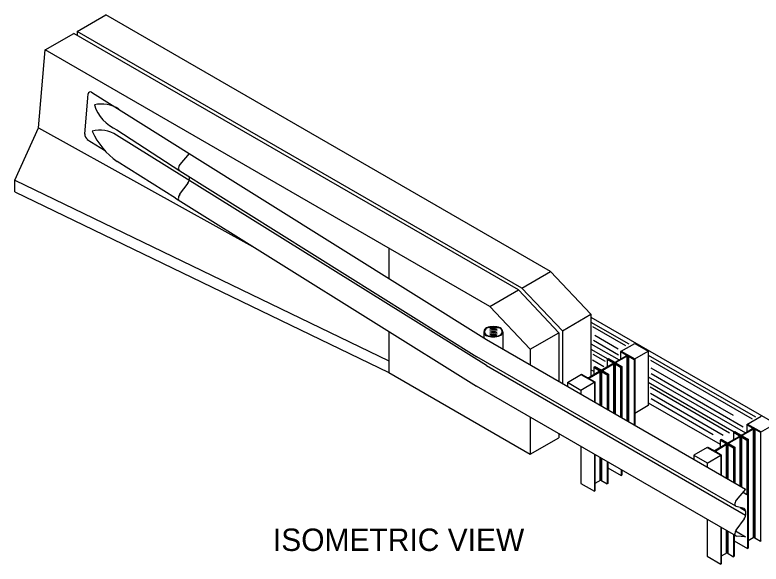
# Model space of a CAD drawing. Extents: x 998.1 to 1038.2, y 998.6 to 1023.3.
# Drawn here: x 1014.55 to 1022.54, y 1007.24 to 1013.12 of the extents above; entities that cross this region are included whole.
import ezdxf

# ---------------------------------------------------------------- set-up
doc = ezdxf.new("R2010")
doc.units = 0
doc.layers.add('Level 1', color=7, linetype='Continuous')

msp = doc.modelspace()

# ---------------------------------------------------------------- linework, layer by layer
at = {"layer": 'Level 1'}
for p, q in [((1015.2166, 1012.9466), (1015.5233, 1013.1237)), ((1020.2865, 1010.3737), (1015.5233, 1013.1237)), ((1014.8738, 1012.7487), (1015.1804, 1012.9258)), ((1019.9437, 1010.1758), (1015.1804, 1012.9258)), ((1019.9798, 1010.1966), (1015.2166, 1012.9466)), ((1015.2166, 1012.9466), (1015.2166, 1012.9048)), ((1014.8016, 1011.9153), (1014.8738, 1012.7487)), ((1019.6369, 1009.9987), (1014.8738, 1012.7487)), ((1015.331, 1012.2363), (1015.3345, 1012.2767)), ((1015.3707, 1012.2947), (1015.4098, 1012.2703)), ((1015.4098, 1012.2703), (1016.416, 1011.6398)), ((1015.2973, 1011.8464), (1015.331, 1012.2363)), ((1014.549, 1011.3528), (1014.8016, 1011.9153)), ((1014.8016, 1011.9153), (1017.0953, 1010.6419)), ((1015.6421, 1011.8908), (1016.3156, 1011.4539)), ((1015.3246, 1011.7897), (1015.5082, 1011.6757)), ((1019.6008, 1009.3658), (1015.6373, 1011.8351)), ((1016.416, 1011.6398), (1016.3166, 1011.5194)), ((1016.416, 1011.6398), (1019.6008, 1009.6445)), ((1016.2684, 1011.1584), (1015.6438, 1011.5513)), ((1016.3156, 1011.4539), (1019.4972, 1009.4595)), ((1016.416, 1011.391), (1016.416, 1011.3612)), ((1014.549, 1011.2278), (1014.549, 1011.3528)), ((1014.549, 1011.3528), (1018.5543, 1009.4153)), ((1016.3136, 1011.1978), (1016.4032, 1011.3215)), ((1014.549, 1011.2278), (1018.5543, 1009.2903)), ((1016.2684, 1011.1584), (1019.4948, 1009.1432)), ((1018.5543, 1010.6237), (1018.5543, 1010.3001)), ((1019.9798, 1010.1966), (1020.2865, 1010.3737)), ((1020.7195, 1009.9153), (1020.2865, 1010.3737)), ((1019.9798, 1010.1966), (1020.4128, 1009.7382)), ((1019.6369, 1009.9987), (1019.9437, 1010.1758)), ((1019.9437, 1010.1758), (1020.3767, 1009.7173)), ((1019.6369, 1009.9987), (1020.0699, 1009.5403)), ((1020.4128, 1009.7382), (1020.7195, 1009.9153)), ((1020.7195, 1009.9153), (1020.7195, 1009.2524)), ((1020.7195, 1009.8843), (1023.1996, 1008.4523)), ((1020.7195, 1009.832), (1021.1257, 1009.5974)), ((1018.5543, 1009.7306), (1018.5543, 1009.2903)), ((1019.5728, 1009.7278), (1019.5728, 1009.6621)), ((1019.774, 1009.7278), (1019.774, 1009.5445)), ((1020.0699, 1009.5403), (1020.3767, 1009.7173)), ((1020.3767, 1009.7173), (1020.3767, 1009.1965)), ((1020.4128, 1009.7382), (1020.4128, 1009.1757)), ((1021.0938, 1009.5762), (1020.7399, 1009.7805)), ((1019.6008, 1009.6445), (1022.3758, 1008.0423)), ((1021.015, 1009.4783), (1020.7453, 1009.634)), ((1021.0109, 1009.5418), (1020.7591, 1009.6872)), ((1020.7195, 1009.6002), (1021.0206, 1009.4263)), ((1021.0443, 1009.5194), (1021.1883, 1009.6029)), ((1021.1886, 1009.6028), (1021.3329, 1009.5194)), ((1020.0699, 1009.5403), (1020.0699, 1009.3736)), ((1020.7195, 1009.5405), (1020.8999, 1009.4363)), ((1020.875, 1009.4094), (1020.7423, 1009.486)), ((1020.9845, 1009.4055), (1021.0976, 1009.4708)), ((1020.9909, 1009.4014), (1021.1039, 1009.4667)), ((1021.0443, 1009.5194), (1021.0375, 1009.5155)), ((1021.0375, 1009.5155), (1021.0375, 1009.4361)), ((1021.0375, 1009.5155), (1021.0975, 1009.4808)), ((1021.0443, 1009.5194), (1021.1886, 1009.4361)), ((1021.0973, 1009.481), (1021.0973, 1009.481)), ((1021.0973, 1009.4706), (1021.0973, 1009.4706)), ((1021.1039, 1009.4667), (1021.104, 1009.4667)), ((1021.1039, 1009.4667), (1021.1039, 1008.7767)), ((1021.1088, 1009.4677), (1021.1088, 1008.7738)), ((1021.113, 1009.4686), (1021.113, 1008.7714)), ((1021.1153, 1009.4681), (1021.1153, 1008.7701)), ((1021.1201, 1009.4677), (1021.1201, 1008.7673)), ((1021.122, 1009.4667), (1021.1818, 1009.4322)), ((1021.122, 1009.4667), (1021.122, 1009.4667)), ((1021.122, 1009.4667), (1021.122, 1008.7663)), ((1021.1886, 1009.4361), (1021.3329, 1009.5198)), ((1021.3329, 1009.5194), (1021.3329, 1008.9361)), ((1021.3329, 1009.4778), (1022.4803, 1008.8153)), ((1022.2697, 1007.8587), (1019.4972, 1009.4595)), ((1020.8583, 1009.3532), (1020.735, 1009.4243)), ((1020.8402, 1009.3222), (1020.9533, 1009.3874)), ((1020.8999, 1009.4361), (1020.8932, 1009.4322)), ((1020.8932, 1009.4322), (1020.8932, 1009.3528)), ((1020.8932, 1009.4322), (1020.9532, 1009.3975)), ((1020.8999, 1009.4361), (1020.9067, 1009.44)), ((1020.8999, 1009.4361), (1021.0443, 1009.3528)), ((1020.9067, 1009.44), (1020.9664, 1009.4055)), ((1020.9529, 1009.3977), (1020.9529, 1009.3977)), ((1020.9529, 1009.3873), (1020.9529, 1009.3873)), ((1020.9644, 1009.3843), (1020.9644, 1008.8572)), ((1020.9665, 1009.4055), (1020.9664, 1009.4055)), ((1020.9687, 1009.3853), (1020.9687, 1008.8548)), ((1020.971, 1009.3848), (1020.971, 1008.8534)), ((1020.9758, 1009.3843), (1020.9758, 1008.8507)), ((1020.9845, 1009.4055), (1020.9845, 1009.4055)), ((1020.9909, 1009.3913), (1021.051, 1009.3567)), ((1020.9912, 1009.4016), (1020.9913, 1009.4016)), ((1020.9913, 1009.3912), (1020.9912, 1009.3912)), ((1021.1818, 1009.4322), (1021.1886, 1009.4361)), ((1021.1818, 1009.4322), (1021.1818, 1008.8488)), ((1021.1886, 1009.4361), (1021.1886, 1008.8528)), ((1022.4509, 1008.7927), (1021.3614, 1009.4217)), ((1019.6008, 1009.3658), (1022.3758, 1007.7637)), ((1020.6958, 1009.2388), (1020.8089, 1009.3041)), ((1020.7195, 1009.3215), (1020.7488, 1009.3046)), ((1020.7556, 1009.3528), (1020.7488, 1009.3488)), ((1020.7488, 1009.3488), (1020.7488, 1009.2694)), ((1020.7488, 1009.3488), (1020.8088, 1009.3142)), ((1020.7556, 1009.3528), (1020.7623, 1009.3567)), ((1020.7556, 1009.3528), (1020.8999, 1009.2694)), ((1020.7623, 1009.3567), (1020.8221, 1009.3222)), ((1020.8086, 1009.3143), (1020.8086, 1009.3143)), ((1020.8086, 1009.3039), (1020.8086, 1009.3039)), ((1020.8222, 1009.3222), (1020.8221, 1009.3222)), ((1020.8402, 1009.3222), (1020.8402, 1009.3222)), ((1020.8466, 1009.3181), (1020.9596, 1009.3833)), ((1020.8466, 1009.308), (1020.9067, 1009.2733)), ((1020.8468, 1009.3183), (1020.8469, 1009.3183)), ((1020.8469, 1009.3078), (1020.8468, 1009.3078)), ((1020.9596, 1009.3833), (1020.9597, 1009.3833)), ((1020.9596, 1009.3833), (1020.9596, 1008.86)), ((1020.9777, 1009.3833), (1021.0375, 1009.3488)), ((1020.9777, 1009.3833), (1020.9777, 1009.3833)), ((1020.9777, 1009.3833), (1020.9777, 1008.8496)), ((1021.0375, 1009.3488), (1021.0443, 1009.3528)), ((1021.0375, 1009.3488), (1021.0375, 1008.815)), ((1021.0443, 1009.3528), (1021.051, 1009.3567)), ((1021.0443, 1009.3528), (1021.0443, 1008.8111)), ((1021.051, 1009.3567), (1021.051, 1008.8072)), ((1022.2445, 1008.8296), (1021.364, 1009.3379)), ((1018.5543, 1009.2903), (1020.0699, 1008.4153)), ((1020.4673, 1009.1859), (1020.618, 1009.2733)), ((1020.6113, 1009.2694), (1020.7556, 1009.1861)), ((1020.618, 1009.2733), (1020.6778, 1009.2388)), ((1020.6778, 1009.2388), (1020.6778, 1009.2388)), ((1020.6958, 1009.2388), (1020.6958, 1009.2388)), ((1020.7023, 1009.2348), (1020.8153, 1009.3)), ((1020.7023, 1009.2247), (1020.7623, 1009.19)), ((1020.7025, 1009.2349), (1020.7026, 1009.2349)), ((1020.7026, 1009.2245), (1020.7025, 1009.2245)), ((1020.8153, 1009.3), (1020.8153, 1009.3)), ((1020.8153, 1009.3), (1020.8153, 1008.9433)), ((1020.8201, 1009.301), (1020.8201, 1008.9405)), ((1020.8243, 1009.3019), (1020.8243, 1008.9381)), ((1020.8267, 1009.3014), (1020.8267, 1008.9368)), ((1020.8314, 1009.301), (1020.8314, 1008.934)), ((1020.8333, 1009.3), (1020.8932, 1009.2655)), ((1020.8333, 1009.3), (1020.8333, 1009.3)), ((1020.8333, 1009.3), (1020.8333, 1008.9329)), ((1020.8932, 1009.2655), (1020.8999, 1009.2694)), ((1020.8932, 1009.2655), (1020.8932, 1008.8983)), ((1020.8999, 1009.2694), (1020.9067, 1009.2733)), ((1020.8999, 1009.2694), (1020.8999, 1008.8944)), ((1020.9067, 1009.2733), (1020.9067, 1008.8905)), ((1021.3329, 1009.246), (1022.3737, 1008.645)), ((1022.3506, 1008.7072), (1021.3648, 1009.2763)), ((1020.4669, 1009.1861), (1020.6113, 1009.1028)), ((1020.4669, 1009.1861), (1020.4669, 1009.1444)), ((1020.6116, 1009.1026), (1020.7623, 1009.19)), ((1020.7556, 1009.1861), (1020.7556, 1008.9778)), ((1020.7623, 1009.19), (1020.7623, 1008.9738)), ((1021.3329, 1009.1863), (1022.2531, 1008.655)), ((1022.2697, 1007.5411), (1019.4948, 1009.1432)), ((1020.6113, 1009.1028), (1020.6113, 1009.0611)), ((1022.2047, 1008.6418), (1021.3538, 1009.133)), ((1022.1354, 1008.6158), (1021.3569, 1009.0653)), ((1022.028, 1008.6242), (1021.3633, 1009.0079)), ((1021.0375, 1008.9322), (1021.0375, 1008.8528)), ((1021.3329, 1008.9361), (1021.1886, 1008.8523)), ((1021.3329, 1008.9673), (1022.102, 1008.5233)), ((1021.1818, 1008.8488), (1021.1818, 1008.7317)), ((1021.1886, 1008.8528), (1021.1953, 1008.8567)), ((1021.1886, 1008.8528), (1021.1886, 1008.7278)), ((1020.0699, 1008.8111), (1020.0699, 1008.4153)), ((1022.3907, 1008.7343), (1022.5414, 1008.8217)), ((1022.3377, 1008.6243), (1022.4508, 1008.6895)), ((1022.3441, 1008.6202), (1022.4571, 1008.6854)), ((1022.3907, 1008.7343), (1022.3907, 1008.6548)), ((1022.3907, 1008.7343), (1022.4507, 1008.6996)), ((1022.3974, 1008.7382), (1022.5418, 1008.6548)), ((1022.4504, 1008.6998), (1022.4504, 1008.6998)), ((1022.4504, 1008.6893), (1022.4504, 1008.6893)), ((1022.4571, 1008.6854), (1022.4572, 1008.6854)), ((1022.4571, 1008.6854), (1022.4571, 1007.5187)), ((1022.4619, 1008.6864), (1022.4619, 1007.5215)), ((1022.4662, 1008.6873), (1022.4662, 1007.5239)), ((1022.4685, 1008.6868), (1022.4685, 1007.5226)), ((1022.4733, 1008.6864), (1022.4733, 1007.5198)), ((1022.4752, 1008.6854), (1022.535, 1008.6509)), ((1022.4752, 1008.6854), (1022.4752, 1008.6854)), ((1022.4752, 1008.6854), (1022.4752, 1007.5188)), ((1022.535, 1008.6509), (1022.6861, 1008.7386)), ((1020.0699, 1008.4153), (1020.3767, 1008.5923)), ((1020.3767, 1008.634), (1020.3767, 1008.5923)), ((1022.1933, 1008.5409), (1022.3064, 1008.6062)), ((1022.1998, 1008.5368), (1022.3128, 1008.6021)), ((1022.2531, 1008.6548), (1022.2463, 1008.6509)), ((1022.2463, 1008.6509), (1022.2463, 1008.5715)), ((1022.2463, 1008.6509), (1022.3063, 1008.6163)), ((1022.2531, 1008.6548), (1022.2598, 1008.6588)), ((1022.2531, 1008.6548), (1022.3974, 1008.5715)), ((1022.2598, 1008.6588), (1022.3196, 1008.6243)), ((1022.3061, 1008.6164), (1022.3061, 1008.6164)), ((1022.3061, 1008.606), (1022.3061, 1008.606)), ((1022.3128, 1008.6021), (1022.3128, 1008.6021)), ((1022.3128, 1008.6021), (1022.3128, 1008.0787)), ((1022.3176, 1008.6031), (1022.3176, 1008.0759)), ((1022.3197, 1008.6243), (1022.3196, 1008.6243)), ((1022.3218, 1008.604), (1022.3218, 1008.0735)), ((1022.3242, 1008.6035), (1022.3242, 1008.0721)), ((1022.3289, 1008.6031), (1022.3289, 1008.0693)), ((1022.3308, 1008.6021), (1022.3907, 1008.5676)), ((1022.3308, 1008.6021), (1022.3308, 1008.6021)), ((1022.3308, 1008.6021), (1022.3308, 1008.0683)), ((1022.3377, 1008.6243), (1022.3377, 1008.6243)), ((1022.3441, 1008.6101), (1022.4042, 1008.5754)), ((1022.3443, 1008.6203), (1022.3444, 1008.6203)), ((1022.3444, 1008.6099), (1022.3443, 1008.6099)), ((1022.535, 1008.6509), (1022.535, 1008.0676)), ((1022.049, 1008.4576), (1022.1621, 1008.5228)), ((1022.0554, 1008.4535), (1022.1684, 1008.5188)), ((1022.1088, 1008.5715), (1022.102, 1008.5676)), ((1022.102, 1008.5676), (1022.102, 1008.4882)), ((1022.102, 1008.5676), (1022.162, 1008.5329)), ((1022.1088, 1008.5715), (1022.1155, 1008.5754)), ((1022.1088, 1008.5715), (1022.2531, 1008.4882)), ((1022.1155, 1008.5754), (1022.1753, 1008.5409)), ((1022.1618, 1008.5331), (1022.1618, 1008.5331)), ((1022.1618, 1008.5227), (1022.1618, 1008.5227)), ((1022.1684, 1008.5188), (1022.1685, 1008.5188)), ((1022.1684, 1008.5188), (1022.1684, 1008.1621)), ((1022.1733, 1008.5198), (1022.1733, 1008.1593)), ((1022.1753, 1008.5409), (1022.1753, 1008.5409)), ((1022.1775, 1008.5207), (1022.1775, 1008.1568)), ((1022.1798, 1008.5202), (1022.1798, 1008.1554)), ((1022.1846, 1008.5198), (1022.1846, 1008.1527)), ((1022.1865, 1008.5188), (1022.2463, 1008.4843)), ((1022.1865, 1008.5188), (1022.1865, 1008.5188)), ((1022.1865, 1008.5188), (1022.1865, 1008.1516)), ((1022.1933, 1008.5409), (1022.1933, 1008.5409)), ((1022.1998, 1008.5268), (1022.2598, 1008.4921)), ((1022.2, 1008.537), (1022.2001, 1008.537)), ((1022.2001, 1008.5266), (1022.2, 1008.5266)), ((1022.3907, 1008.5676), (1022.3974, 1008.5715)), ((1022.3907, 1008.5676), (1022.3907, 1007.9843)), ((1022.3974, 1008.5715), (1022.4042, 1008.5754)), ((1022.3974, 1008.5715), (1022.3974, 1007.9882)), ((1022.4042, 1008.5754), (1022.4042, 1007.4088)), ((1020.6113, 1008.4986), (1020.6113, 1008.1028)), ((1021.9644, 1008.4882), (1021.8204, 1008.4047)), ((1021.9644, 1008.4882), (1021.9712, 1008.4921)), ((1021.9644, 1008.4882), (1022.1088, 1008.4048)), ((1021.9712, 1008.4921), (1022.0309, 1008.4576)), ((1022.031, 1008.4576), (1022.0309, 1008.4576)), ((1022.049, 1008.4576), (1022.049, 1008.4576)), ((1022.0554, 1008.4434), (1022.1155, 1008.4088)), ((1022.0557, 1008.4537), (1022.0558, 1008.4537)), ((1022.0558, 1008.4433), (1022.0557, 1008.4433)), ((1022.2463, 1008.4843), (1022.2531, 1008.4882)), ((1022.2463, 1008.4843), (1022.2463, 1008.117)), ((1022.2531, 1008.4882), (1022.2598, 1008.4921)), ((1022.2531, 1008.4882), (1022.2531, 1008.1132)), ((1022.2598, 1008.4921), (1022.2598, 1008.1093)), ((1020.7556, 1008.4153), (1020.7556, 1008.0194)), ((1020.7623, 1008.4113), (1020.7623, 1008.0233)), ((1020.8153, 1008.3808), (1020.8153, 1008.1333)), ((1020.8201, 1008.378), (1020.8201, 1008.1361)), ((1020.8243, 1008.3756), (1020.8243, 1008.1385)), ((1020.8267, 1008.3743), (1020.8267, 1008.1372)), ((1020.8314, 1008.3715), (1020.8314, 1008.1344)), ((1020.8333, 1008.3703), (1020.8333, 1008.1333)), ((1021.8201, 1008.4048), (1021.9644, 1008.3215)), ((1021.8201, 1008.4048), (1021.8201, 1008.3632)), ((1021.9648, 1008.3213), (1022.1088, 1008.4048)), ((1022.1088, 1008.4048), (1022.1155, 1008.4088)), ((1022.1088, 1008.4048), (1022.1088, 1008.1965)), ((1022.1155, 1008.4088), (1022.1155, 1008.1926)), ((1020.8932, 1008.3358), (1020.8932, 1008.0988)), ((1020.8999, 1008.3319), (1020.8999, 1008.1028)), ((1020.8999, 1008.2694), (1021.0443, 1008.1861)), ((1021.9644, 1008.3215), (1021.9644, 1008.2798)), ((1021.0443, 1008.2486), (1021.0443, 1008.1861)), ((1021.0443, 1008.1861), (1021.051, 1008.19)), ((1021.051, 1008.2447), (1021.051, 1008.19)), ((1020.8243, 1008.1385), (1020.7623, 1008.1028)), ((1020.8243, 1008.1385), (1020.8932, 1008.0988)), ((1022.3907, 1008.1509), (1022.3907, 1008.0715)), ((1020.6113, 1008.1028), (1020.7556, 1008.0194)), ((1020.8999, 1008.1028), (1020.8932, 1008.0988)), ((1022.3758, 1008.0423), (1022.2763, 1007.9219)), ((1022.535, 1008.0676), (1022.535, 1007.4843)), ((1020.7556, 1008.0194), (1020.7623, 1008.0233)), ((1022.3481, 1008.0088), (1022.3907, 1007.9843)), ((1022.3974, 1007.9882), (1022.3907, 1007.9843)), ((1022.3974, 1007.9882), (1022.3974, 1007.4048)), ((1022.3594, 1007.8323), (1022.2748, 1007.8566)), ((1022.3172, 1007.8444), (1022.3758, 1007.8106)), ((1022.3758, 1007.8106), (1022.3758, 1007.7637)), ((1021.9644, 1007.7173), (1021.9644, 1007.3215)), ((1022.2733, 1007.6003), (1022.3628, 1007.724)), ((1022.1088, 1007.634), (1022.1088, 1007.2382)), ((1022.1155, 1007.6301), (1022.1155, 1007.2421)), ((1022.1684, 1007.5995), (1022.1684, 1007.352)), ((1022.1733, 1007.5968), (1022.1733, 1007.3548)), ((1022.1775, 1007.5943), (1022.1775, 1007.3573)), ((1022.1798, 1007.5929), (1022.1798, 1007.3559)), ((1022.1846, 1007.5902), (1022.1846, 1007.3532)), ((1022.1865, 1007.5891), (1022.1865, 1007.3521)), ((1022.2463, 1007.5545), (1022.2463, 1007.3176)), ((1022.2531, 1007.5507), (1022.2531, 1007.3215)), ((1022.2689, 1007.5936), (1022.3758, 1007.5319)), ((1022.2531, 1007.4882), (1022.3974, 1007.4048)), ((1022.3758, 1007.5319), (1022.2796, 1007.5381)), ((1022.4582, 1007.5193), (1022.4042, 1007.4882)), ((1022.4752, 1007.5188), (1022.535, 1007.4843)), ((1022.5418, 1007.4882), (1022.535, 1007.4843)), ((1022.3974, 1007.4048), (1022.4042, 1007.4088)), ((1021.9644, 1007.3215), (1022.1088, 1007.2382)), ((1022.1775, 1007.3573), (1022.1155, 1007.3215)), ((1022.1775, 1007.3573), (1022.2463, 1007.3176)), ((1022.2531, 1007.3215), (1022.2463, 1007.3176)), ((1022.1088, 1007.2382), (1022.1155, 1007.2421))]:
    msp.add_line(p, q, dxfattribs=at)
for centre, radius, start, end in [((1015.3581, 1012.2746), 0.0237, 57.926, 175.02896), ((1015.4776, 1011.8386), 0.3299, 56.16063, 103.57738), ((1015.8159, 1012.2907), 0.436, 197.54013, 246.51677), ((1015.4604, 1011.5622), 0.3252, 57.04077, 105.09271), ((1016.1481, 1012.2405), 0.8541, 205.25348, 233.80468), ((1015.3609, 1011.8421), 0.0638, 174.52447, 240.95762), ((1016.3213, 1011.4757), 0.0226, 180.00821, 255.28148), ((1016.3769, 1011.4697), 0.0782, 140.44699, 177.48415), ((1016.3484, 1011.3612), 0.0677, 322.85573, 359.99314), ((1016.3213, 1011.152), 0.0226, 180.00821, 236.50208), ((1016.3769, 1011.152), 0.0782, 143.02897, 179.99284), ((1019.6728, 1009.5872), 0.1961, 68.35273, 111.58119), ((1019.6179, 1009.7279), 0.0451, 112.40958, 247.81937), ((1019.6179, 1009.7279), 0.0403, 112.40958, 247.81937), ((1019.6728, 1009.5872), 0.1914, 68.35273, 111.58119), ((1019.6728, 1009.5872), 0.1847, 76.58629, 101.59953), ((1019.6728, 1009.5872), 0.1717, 75.54781, 102.49282), ((1019.6728, 1009.5872), 0.1586, 74.32507, 103.54321), ((1019.6728, 1009.5872), 0.1408, 72.28444, 105.29244), ((1019.6728, 1009.5872), 0.1282, 70.46568, 106.84703), ((1019.7296, 1009.7279), 0.0397, 290.29631, 69.47428), ((1019.7296, 1009.7279), 0.0444, 290.29631, 69.47428), ((1019.6728, 1009.8654), 0.1931, 248.11461, 291.95163), ((1019.6728, 1009.8654), 0.1883, 248.11461, 291.95163), ((1019.6728, 1009.5872), 0.1139, 68.35273, 109.03071), ((1019.6728, 1009.5872), 0.1008, 68.35273, 111.58119), ((1021.0942, 1009.4758), 0.006, 300.05813, 59.94188), ((1021.113, 1009.451), 0.0181, 59.92381, 120.05533), ((1020.9499, 1009.3925), 0.006, 300.05813, 59.94188), ((1020.9686, 1009.3677), 0.0181, 59.92381, 120.05533), ((1020.9755, 1009.4211), 0.0181, 239.90447, 300.05048), ((1020.9942, 1009.3964), 0.006, 120.05813, 239.94188), ((1020.8056, 1009.3091), 0.006, 300.05813, 59.94188), ((1020.8311, 1009.3378), 0.0181, 239.90447, 300.05048), ((1020.8499, 1009.313), 0.006, 120.05813, 239.94188), ((1020.6868, 1009.2545), 0.0181, 239.90447, 300.05048), ((1020.7055, 1009.2297), 0.006, 120.05813, 239.94188), ((1020.8243, 1009.2844), 0.0181, 59.92381, 120.05533), ((1022.4474, 1008.6945), 0.006, 300.05813, 59.94188), ((1022.4661, 1008.6698), 0.0181, 59.92381, 120.05533), ((1022.3031, 1008.6112), 0.006, 300.05813, 59.94188), ((1022.3218, 1008.5864), 0.0181, 59.92381, 120.05533), ((1022.3286, 1008.6399), 0.0181, 239.90447, 300.05048), ((1022.3474, 1008.6151), 0.006, 120.05813, 239.94188), ((1022.1587, 1008.5279), 0.006, 300.05813, 59.94188), ((1022.1775, 1008.5031), 0.0181, 59.92381, 120.05533), ((1022.1843, 1008.5566), 0.0181, 239.90447, 300.05048), ((1022.203, 1008.5318), 0.006, 120.05813, 239.94188), ((1022.04, 1008.4732), 0.0181, 239.90447, 300.05048), ((1022.0587, 1008.4485), 0.006, 120.05813, 239.94188), ((1022.3366, 1007.8722), 0.0782, 140.44699, 179.99284), ((1022.281, 1007.8783), 0.0226, 180.00821, 255.28148), ((1022.3532, 1007.8106), 0.0226, 0.00821, 75.28148), ((1022.3081, 1007.7637), 0.0677, 322.85573, 359.99314), ((1022.3366, 1007.5545), 0.0782, 143.02897, 179.99284), ((1022.281, 1007.5606), 0.0226, 180.00821, 267.03543), ((1022.4661, 1007.5031), 0.0181, 59.92381, 120.05533)]:
    msp.add_arc(centre, radius, start, end, dxfattribs=at)

# ---------------------------------------------------------------- texts
msp.add_text('ISOMETRIC VIEW', height=0.24, dxfattribs=at).set_placement((1017.3126, 1007.3788))

doc.saveas('drawing.dxf')
